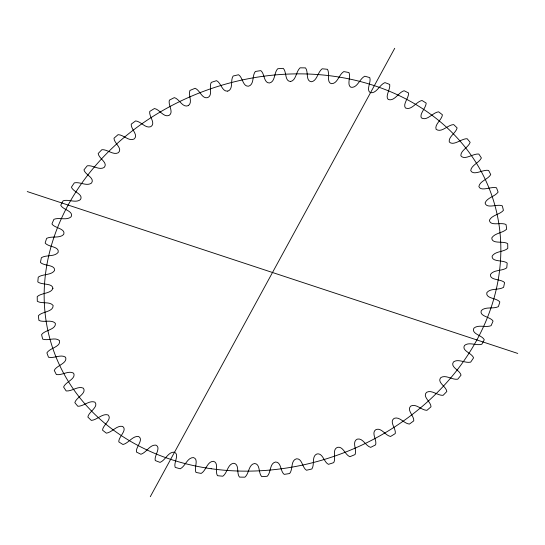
<?xml version="1.0" encoding="UTF-8"?>
<svg xmlns="http://www.w3.org/2000/svg" width="545" height="545" viewBox="0 0 545 545"><rect width="100%" height="100%" fill="white"/><g stroke="black" fill="none" stroke-linecap="round" stroke-linejoin="round"><path stroke-width="0.82" d="M290.676 81.484C296.153 80.367 295.996 71.518 300.084 67.832A239.487 199.708 -19.8 0 1 305.507 67.9C308.681 71.763 305.364 81.041 311.406 81.75C317.122 80.939 317.572 72.294 322.163 68.793A239.487 199.708 -19.8 0 1 327.497 69.31C330.066 73.595 326.291 82.145 331.278 83.671C337.655 83.937 338.752 74.611 343.8 71.593A239.487 199.708 -19.8 0 1 348.991 72.56C350.953 76.988 346.613 84.877 350.912 87.275C357.459 88.263 359.502 78.732 364.789 76.218A239.487 199.708 -19.8 0 1 369.796 77.615C371.404 82.315 365.811 89.632 370.232 92.65C376.622 93.883 379.456 84.7 384.94 82.615A239.487 199.708 -19.8 0 1 389.716 84.441C390.567 89.23 384.879 96.315 388.217 99.476C394.403 101.738 398.409 92.377 404.077 90.736A239.487 199.708 -19.8 0 1 408.573 92.97C408.961 97.93 402.585 103.938 405.405 107.958C411.577 110.792 416.162 101.608 422.021 100.498A239.487 199.708 -19.8 0 1 426.204 103.128C425.945 108.026 419.309 113.816 421.312 117.829C426.987 121.528 432.723 112.44 438.609 111.827A239.487 199.708 -19.8 0 1 442.438 114.811C441.804 119.914 434.304 124.526 436.116 129.329C441.648 133.184 447.772 124.71 453.692 124.601A239.487 199.708 -19.8 0 1 457.132 127.932C455.933 133.041 448.283 136.761 449.264 141.952C453.508 146.414 461.411 138.478 467.14 138.716A239.487 199.708 -19.8 0 1 470.158 142.354C468.434 147.341 460.382 150.652 460.872 155.809C464.606 160.693 473.196 153.302 478.823 154.051A239.487 199.708 -19.8 0 1 481.392 157.961C479.089 162.86 471.2 165.271 470.723 170.619C473.714 176.239 483.292 169.059 488.633 170.449A239.487 199.708 -19.8 0 1 490.732 174.604C488.013 179.373 479.641 181.124 478.871 186.574C480.99 191.963 491.188 186.206 496.488 187.773A239.487 199.708 -19.8 0 1 498.103 192.126C494.785 196.677 486.998 197.644 485.084 202.985C486.501 209.239 497.537 203.592 502.313 205.867A239.487 199.708 -19.8 0 1 503.423 210.384C499.683 214.669 491.856 215.043 489.417 220.228C490.016 226.597 501.448 221.89 506.06 224.567A239.487 199.708 -19.8 0 1 506.652 229.207C502.51 233.158 494.785 232.981 491.788 237.906C491.767 244.528 503.539 240.577 507.695 243.697A239.487 199.708 -19.8 0 1 507.77 248.411C503.369 252.185 495.092 251.088 492.115 256.225C491.631 262.309 503.301 259.727 507.191 263.085A239.487 199.708 -19.8 0 1 506.748 267.84C502.034 271.247 493.906 269.523 490.48 274.401C489.478 280.58 501.012 278.795 504.568 282.562A239.487 199.708 -19.8 0 1 503.607 287.31C498.648 290.369 490.555 287.91 486.842 292.645C485.486 298.762 496.522 297.754 499.84 301.95A239.487 199.708 -19.8 0 1 498.375 306.651C493.171 309.226 485.575 306.317 481.337 310.5C478.912 316.488 490.493 316.74 493.055 321.066A239.487 199.708 -19.8 0 1 491.093 325.678C485.738 327.886 478.244 324.173 473.83 328.247C471.234 334.099 481.991 335.052 484.273 339.746A239.487 199.708 -19.8 0 1 481.834 344.222C476.357 346.027 469.122 341.565 464.51 345.448C461.322 350.823 471.813 352.962 473.571 357.82A239.487 199.708 -19.8 0 1 470.682 362.118C465.13 363.481 458.297 358.351 453.46 361.948C449.863 367.119 459.891 370.15 461.05 375.117A239.487 199.708 -19.8 0 1 457.732 379.204C452.146 380.097 445.844 374.395 440.796 377.596C436.634 382.352 446.137 386.303 446.825 391.48A239.487 199.708 -19.8 0 1 443.105 395.323C437.54 395.745 431.831 389.491 426.612 392.291C422 396.631 430.979 401.74 431.013 406.774A239.487 199.708 -19.8 0 1 426.933 410.331C421.428 410.296 416.346 403.45 410.991 405.936C406.052 409.874 414.282 415.794 413.771 420.849A239.487 199.708 -19.8 0 1 409.363 424.085C403.974 423.581 399.614 416.271 394.158 418.342C388.864 421.871 396.31 428.615 395.248 433.582A239.487 199.708 -19.8 0 1 390.554 436.47C385.301 435.537 381.684 427.641 376.132 429.467C370.682 432.587 377.215 440.06 375.614 444.849A239.487 199.708 -19.8 0 1 370.675 447.37C365.606 445.994 362.841 437.655 357.2 439.141C351.559 441.866 357.145 449.891 355.047 454.564A239.487 199.708 -19.8 0 1 349.904 456.69C345.026 454.911 343.105 445.824 337.273 447.384C331.823 449.959 336.285 458.12 333.731 462.623A239.487 199.708 -19.8 0 1 328.437 464.333C323.825 462.126 322.919 452.834 317.026 453.917C311.352 456.097 314.881 464.653 311.863 468.966A239.487 199.708 -19.8 0 1 306.46 470.246C302.155 467.624 302.305 458.222 296.371 458.815C290.512 460.573 293.101 469.443 289.633 473.53A239.487 199.708 -19.8 0 1 284.177 474.368C280.212 471.357 281.438 461.942 275.504 462.017C269.489 463.359 271.137 472.447 267.254 476.269A239.487 199.708 -19.8 0 1 261.784 476.657C258.194 473.285 260.503 463.972 254.61 463.509C248.466 464.422 249.188 473.646 244.916 477.168A239.487 199.708 -19.8 0 1 239.493 477.1C236.298 473.387 239.677 464.299 233.873 463.27C227.633 463.741 227.463 473.019 222.837 476.207A239.487 199.708 -19.8 0 1 217.503 475.69C214.73 471.67 219.145 462.909 213.49 461.302C207.195 461.322 206.146 470.58 201.2 473.407A239.487 199.708 -19.8 0 1 196.009 472.44C193.625 468.237 199.259 459.203 193.421 457.568C187.255 457.534 185.375 466.302 180.211 468.782A239.487 199.708 -19.8 0 1 175.204 467.385C173.269 462.95 179.979 454.285 174.209 452.166C168.078 451.839 165.435 460.28 160.06 462.385A239.487 199.708 -19.8 0 1 155.284 460.559C153.792 456.029 161.545 447.731 155.89 445.122C149.821 444.509 146.476 452.554 140.923 454.264A239.487 199.708 -19.8 0 1 136.427 452.03C135.405 447.336 144.057 439.713 138.682 436.525C132.673 435.523 128.668 443.221 122.979 444.502A239.487 199.708 -19.8 0 1 118.796 441.872C118.306 436.995 127.755 430.107 122.652 426.408C116.753 425.114 112.161 432.314 106.391 433.173A239.487 199.708 -19.8 0 1 102.562 430.189C102.535 425.27 112.713 419.2 108.026 414.915C102.256 413.233 97.112 419.991 91.308 420.399A239.487 199.708 -19.8 0 1 87.868 417.068C88.467 411.993 99.027 406.911 94.925 402.156C89.346 399.989 83.664 406.359 77.86 406.284A239.487 199.708 -19.8 0 1 74.842 402.646C76.068 397.482 86.859 393.463 83.433 388.217C78.112 385.574 71.92 391.514 66.177 390.949A239.487 199.708 -19.8 0 1 63.608 387.039C65.284 382.018 76.443 378.836 73.65 373.236C68.65 370.123 61.987 375.6 56.367 374.551A239.487 199.708 -19.8 0 1 54.268 370.396C56.36 365.491 67.887 363.324 65.604 357.234C60.856 353.957 53.969 358.671 48.512 357.227A239.487 199.708 -19.8 0 1 46.897 352.874C49.97 347.771 60.836 347.008 59.548 340.639C55.311 336.762 47.899 341.095 42.687 339.133A239.487 199.708 -19.8 0 1 41.577 334.616C44.84 329.97 56.23 329.684 55.358 323.314C51.557 319.145 43.879 322.824 38.94 320.433A239.487 199.708 -19.8 0 1 38.348 315.793C41.883 311.413 53.383 312.162 53.131 305.452C49.649 301.187 41.965 304.049 37.305 301.303A239.487 199.708 -19.8 0 1 37.23 296.589C41.543 292.733 51.196 293.775 52.926 288.237M52.92 288.359C52.456 282.814 41.876 285.199 37.809 281.915A239.487 199.708 -19.8 0 1 38.252 277.16C42.966 273.753 51.094 275.477 54.52 270.599C55.522 264.42 43.988 266.205 40.432 262.438A239.487 199.708 -19.8 0 1 41.393 257.69C46.352 254.631 54.446 257.09 58.158 252.355C59.514 246.238 48.478 247.246 45.16 243.05A239.487 199.708 -19.8 0 1 46.625 238.349C51.83 235.774 59.425 238.683 63.663 234.5C66.088 228.512 54.507 228.26 51.945 223.934A239.487 199.708 -19.8 0 1 53.907 219.322C59.262 217.114 66.756 220.827 71.17 216.753C73.766 210.901 63.009 209.948 60.727 205.254A239.487 199.708 -19.8 0 1 63.166 200.778C68.643 198.973 75.878 203.435 80.49 199.552C83.678 194.177 73.187 192.038 71.429 187.18A239.487 199.708 -19.8 0 1 74.318 182.882C79.87 181.519 86.703 186.649 91.54 183.052C95.137 177.881 85.109 174.85 83.95 169.883A239.487 199.708 -19.8 0 1 87.268 165.796C92.854 164.903 99.156 170.605 104.204 167.404C108.366 162.648 98.863 158.697 98.175 153.52A239.487 199.708 -19.8 0 1 101.895 149.677C107.46 149.255 113.169 155.509 118.388 152.709C123 148.369 114.021 143.26 113.987 138.226A239.487 199.708 -19.8 0 1 118.067 134.669C123.572 134.704 128.654 141.55 134.009 139.064C138.948 135.126 130.718 129.206 131.229 124.151A239.487 199.708 -19.8 0 1 135.637 120.915C141.026 121.419 145.386 128.729 150.842 126.658C156.136 123.129 148.69 116.385 149.752 111.418A239.487 199.708 -19.8 0 1 154.446 108.53C159.699 109.463 163.316 117.359 168.868 115.533C174.318 112.413 167.785 104.94 169.386 100.151A239.487 199.708 -19.8 0 1 174.325 97.63C179.469 98.945 182.439 107.985 188.243 105.655M150.277 496.713L394.723 48.287M188.291 105.635C193.087 102.446 187.936 95.082 189.953 90.436A239.487 199.708 -19.8 0 1 195.096 88.31C199.974 90.089 201.895 99.176 207.727 97.616C213.177 95.041 208.715 86.88 211.269 82.377A239.487 199.708 -19.8 0 1 216.563 80.667C221.134 82.901 221.999 91.805 227.742 91.144M227.79 91.131C233.716 89.162 230.085 80.353 233.137 76.034A239.487 199.708 -19.8 0 1 238.54 74.754C242.845 77.376 242.695 86.778 248.629 86.185C254.488 84.427 251.899 75.557 255.367 71.47A239.487 199.708 -19.8 0 1 260.823 70.632C264.788 73.643 263.562 83.058 269.496 82.983C275.511 81.641 273.863 72.553 277.746 68.731A239.487 199.708 -19.8 0 1 283.216 68.343C286.834 71.715 284.476 81.307 290.58 81.484M27.25 191.567L517.75 353.433M211.167 468.734A232.449 193.836 -19.8 0 0 493.654 201.112A232.449 193.836 -19.8 0 0 112.679 147.654A232.449 193.836 -19.8 0 0 211.167 468.734"/></g></svg>
